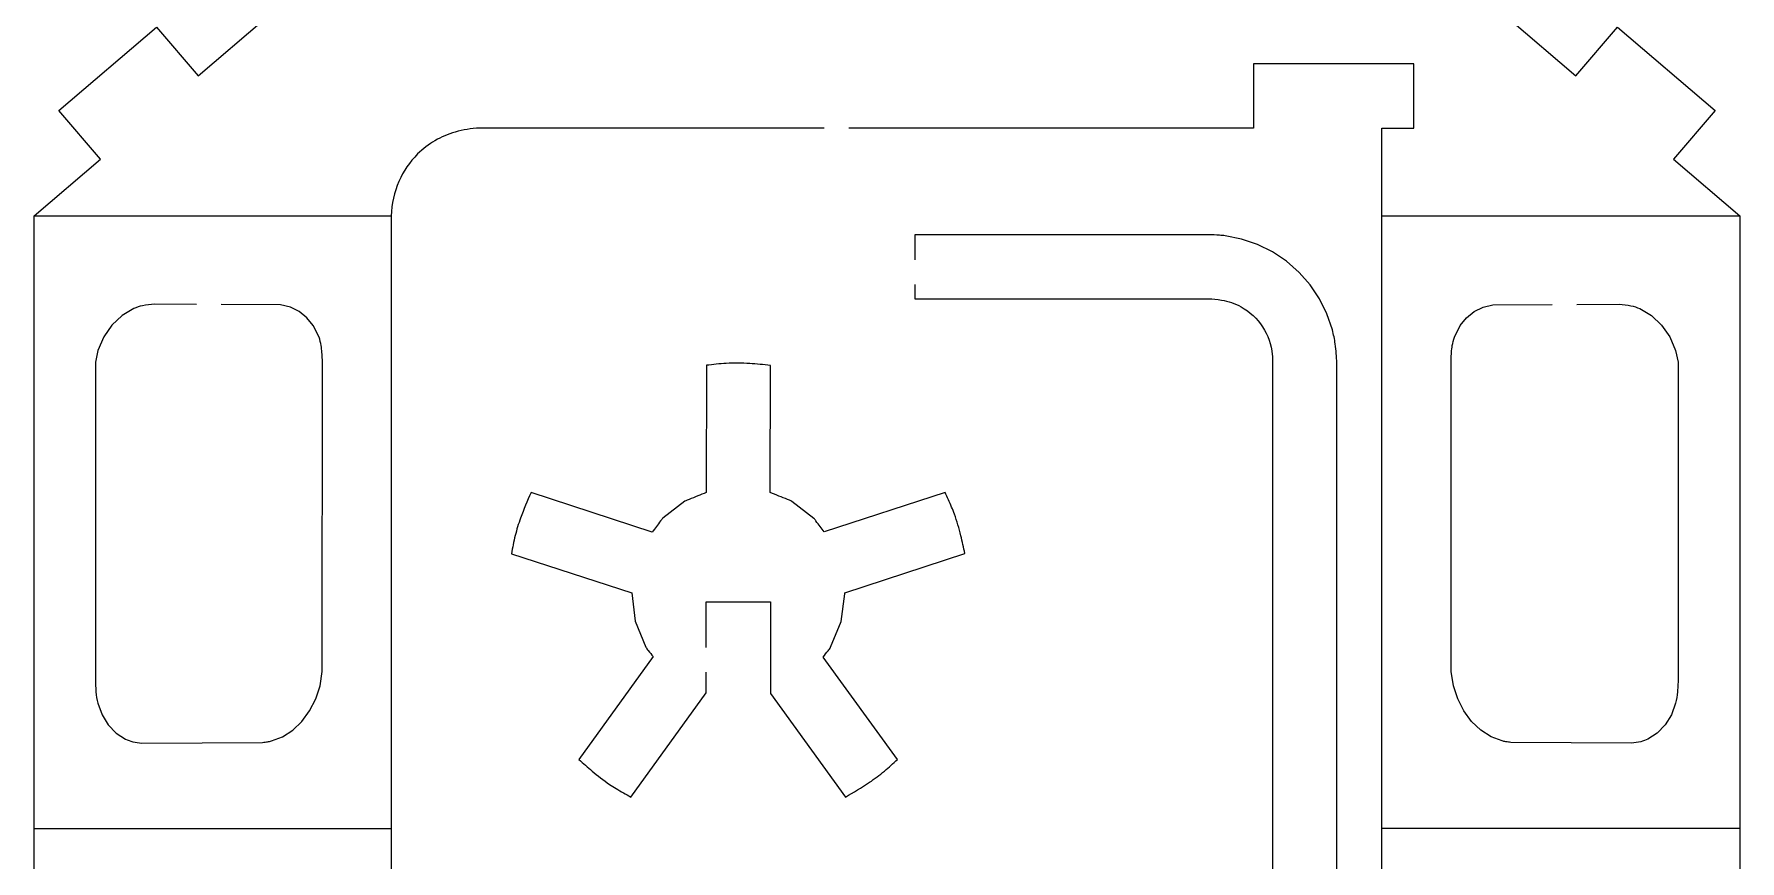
# Model space of a CAD drawing. Header units: centimetres. Extents: x -17.9 to 31.7, y -34.2 to -8.9.
# Drawn here: x -8.44 to -1.51, y -30.43 to -27.07 of the extents above; entities that cross this region are included whole.
import ezdxf

# ---------------------------------------------------------------- set-up
doc = ezdxf.new("R2010")
doc.units = ezdxf.units.CM
doc.header["$MEASUREMENT"] = 0
doc.layers.add('Layer 1', color=7, linetype='Continuous')

msp = doc.modelspace()

# ---------------------------------------------------------------- linework, layer by layer
at = {"layer": 'Layer 1', "color": 250, "lineweight": 9}
for points, knots in [([(-8.34419, -27.37731), (-8.34419, -27.37731), (-8.17469, -27.57577), (-8.17469, -27.57577), (-8.17469, -27.57577), (-8.17469, -27.57577), (-8.44458, -27.80627), (-8.44458, -27.80627), (-8.44458, -27.80627), (-8.44458, -27.80627), (-8.44458, -30.29724), (-8.44458, -30.29724), (-8.44458, -30.29724), (-8.44458, -30.29724), (-8.44458, -30.49975), (-8.44458, -30.49975), (-8.44458, -30.49975), (-8.44458, -30.49975), (-8.44458, -32.87134), (-8.44458, -32.87134), (-8.44458, -32.87134), (-8.44458, -32.87134), (-8.44458, -33.56255), (-8.44458, -33.56255), (-8.44458, -33.56255), (-8.44458, -33.56255), (-7.24638, -33.90772), (-7.24638, -33.90772), (-7.24638, -33.90772), (-7.24638, -33.90772), (-2.70953, -33.90772), (-2.70953, -33.90772), (-2.70953, -33.90772), (-2.70953, -33.90772), (-1.50707, -33.56978), (-1.50707, -33.56978), (-1.50707, -33.56978), (-1.50707, -33.56978), (-1.50707, -32.87134), (-1.50707, -32.87134), (-1.50707, -32.87134), (-1.50707, -32.87134), (-1.50707, -30.49959), (-1.50707, -30.49959), (-1.50707, -30.49959), (-1.50707, -30.49959), (-1.50707, -30.29709), (-1.50707, -30.29709), (-1.50707, -30.29709), (-1.50707, -30.29709), (-1.50707, -27.80627), (-1.50707, -27.80627), (-1.50707, -27.80627), (-1.50707, -27.80627), (-1.77696, -27.57577), (-1.77696, -27.57577), (-1.77696, -27.57577), (-1.77696, -27.57577), (-1.60746, -27.37731), (-1.60746, -27.37731), (-1.60746, -27.37731), (-1.60746, -27.37731), (-2.00437, -27.03831), (-2.00437, -27.03831), (-2.00437, -27.03831), (-2.00437, -27.03831), (-2.17387, -27.23678), (-2.17387, -27.23678), (-2.17387, -27.23678), (-2.17387, -27.23678), (-2.44376, -27.00628), (-2.44376, -27.00628), (-2.44376, -27.00628), (-2.44376, -27.00628), (-4.45387, -27.00627), (-4.45387, -27.00627), (-4.45387, -27.00627), (-4.45387, -27.00627), (-4.45387, -26.74529), (-4.45387, -26.74529), (-4.45387, -26.74529), (-4.45387, -26.74529), (-5.49781, -26.74529), (-5.49781, -26.74529), (-5.49781, -26.74529), (-5.49781, -26.74529), (-5.49781, -27.00627), (-5.49781, -27.00627), (-5.49781, -27.00627), (-5.49781, -27.00627), (-7.50789, -27.00627), (-7.50789, -27.00627), (-7.50789, -27.00627), (-7.50789, -27.00627), (-7.77778, -27.23678), (-7.77778, -27.23678), (-7.77778, -27.23678), (-7.77778, -27.23678), (-7.94728, -27.03831), (-7.94728, -27.03831), (-7.94728, -27.03831), (-7.94728, -27.03831), (-8.34419, -27.37731), (-8.34419, -27.37731)], [0, 0, 0, 0, 0.037037, 0.037037, 0.037037, 0.037037, 0.0740741, 0.0740741, 0.0740741, 0.0740741, 0.1111111, 0.1111111, 0.1111111, 0.1111111, 0.1481481, 0.1481481, 0.1481481, 0.1481481, 0.1851852, 0.1851852, 0.1851852, 0.1851852, 0.2222222, 0.2222222, 0.2222222, 0.2222222, 0.2592593, 0.2592593, 0.2592593, 0.2592593, 0.2962963, 0.2962963, 0.2962963, 0.2962963, 0.3333333, 0.3333333, 0.3333333, 0.3333333, 0.3703704, 0.3703704, 0.3703704, 0.3703704, 0.4074074, 0.4074074, 0.4074074, 0.4074074, 0.4444444, 0.4444444, 0.4444444, 0.4444444, 0.4814815, 0.4814815, 0.4814815, 0.4814815, 0.5185185, 0.5185185, 0.5185185, 0.5185185, 0.5555556, 0.5555556, 0.5555556, 0.5555556, 0.5925926, 0.5925926, 0.5925926, 0.5925926, 0.6296296, 0.6296296, 0.6296296, 0.6296296, 0.6666667, 0.6666667, 0.6666667, 0.6666667, 0.7037037, 0.7037037, 0.7037037, 0.7037037, 0.7407407, 0.7407407, 0.7407407, 0.7407407, 0.7777778, 0.7777778, 0.7777778, 0.7777778, 0.8148148, 0.8148148, 0.8148148, 0.8148148, 0.8518519, 0.8518519, 0.8518519, 0.8518519, 0.8888889, 0.8888889, 0.8888889, 0.8888889, 0.9259259, 0.9259259, 0.9259259, 0.9259259, 1, 1, 1, 1]), ([(-5.13143, -32.80515), (-5.13143, -32.80515), (-2.83296, -32.80515), (-2.83296, -32.80515), (-2.83296, -32.80515), (-2.83296, -32.80515), (-2.83296, -32.54417), (-2.83296, -32.54417), (-2.83296, -32.54417), (-2.83296, -32.54417), (-2.96346, -32.54417), (-2.96346, -32.54417), (-2.96346, -32.54417), (-2.96346, -32.54417), (-2.96346, -29.99668), (-2.96346, -29.99668), (-2.96346, -29.99668), (-2.96346, -29.99668), (-2.96346, -27.44918), (-2.96346, -27.44918), (-2.96346, -27.44918), (-2.96346, -27.44918), (-2.83296, -27.44918), (-2.83296, -27.44918), (-2.83296, -27.44918), (-2.83296, -27.44918), (-2.83296, -27.1882), (-2.83296, -27.1882), (-2.83296, -27.1882), (-2.83296, -27.1882), (-3.48542, -27.1882), (-3.48542, -27.1882), (-3.48542, -27.1882), (-3.48542, -27.1882), (-3.48542, -27.44918), (-3.48542, -27.44918), (-3.48542, -27.44918), (-3.48542, -27.44918), (-5.13143, -27.44918), (-5.13143, -27.44918)], [0, 0, 0, 0, 0.0909091, 0.0909091, 0.0909091, 0.0909091, 0.1818182, 0.1818182, 0.1818182, 0.1818182, 0.2727273, 0.2727273, 0.2727273, 0.2727273, 0.3636364, 0.3636364, 0.3636364, 0.3636364, 0.4545455, 0.4545455, 0.4545455, 0.4545455, 0.5454545, 0.5454545, 0.5454545, 0.5454545, 0.6363636, 0.6363636, 0.6363636, 0.6363636, 0.7272727, 0.7272727, 0.7272727, 0.7272727, 0.8181818, 0.8181818, 0.8181818, 0.8181818, 1, 1, 1, 1]), ([(-5.23143, -27.44918), (-5.23143, -27.44918), (-6.63315, -27.44918), (-6.63315, -27.44918), (-6.63315, -27.44918), (-6.6668, -27.45043), (-6.70018, -27.45578), (-6.73253, -27.46511), (-6.73253, -27.46511), (-6.78991, -27.48166), (-6.84222, -27.51233), (-6.88469, -27.55433), (-6.88469, -27.55433), (-6.91701, -27.58631), (-6.94286, -27.62421), (-6.96085, -27.66597), (-6.96085, -27.66597), (-6.97979, -27.70995), (-6.99054, -27.75703), (-6.99258, -27.80609), (-6.99258, -27.80609), (-6.99258, -27.80609), (-6.99258, -32.80515), (-6.99258, -32.80515)], [0, 0, 0, 0, 0.1428571, 0.1428571, 0.1428571, 0.1428571, 0.2857143, 0.2857143, 0.2857143, 0.2857143, 0.4285714, 0.4285714, 0.4285714, 0.4285714, 0.5714286, 0.5714286, 0.5714286, 0.5714286, 0.7142857, 0.7142857, 0.7142857, 0.7142857, 1, 1, 1, 1]), ([(-4.86269, -32.3014), (-4.86269, -32.3014), (-4.86269, -32.35429), (-4.86269, -32.35429), (-4.86269, -32.35429), (-4.86269, -32.35429), (-3.66857, -32.35429), (-3.66857, -32.35429), (-3.66857, -32.35429), (-3.64258, -32.35344), (-3.61664, -32.35131), (-3.59085, -32.34791), (-3.59085, -32.34791), (-3.5715, -32.34536), (-3.55233, -32.34155), (-3.53348, -32.3365), (-3.53348, -32.3365), (-3.53348, -32.3365), (-3.46882, -32.31456), (-3.46882, -32.31456), (-3.46882, -32.31456), (-3.46882, -32.31456), (-3.40759, -32.28436), (-3.40759, -32.28436), (-3.40759, -32.28436), (-3.40759, -32.28436), (-3.35081, -32.24643), (-3.35081, -32.24643), (-3.35081, -32.24643), (-3.35081, -32.24643), (-3.29948, -32.2014), (-3.29948, -32.2014), (-3.29948, -32.2014), (-3.29948, -32.2014), (-3.25446, -32.15007), (-3.25446, -32.15007), (-3.25446, -32.15007), (-3.25446, -32.15007), (-3.21654, -32.0933), (-3.21654, -32.0933), (-3.21654, -32.0933), (-3.21654, -32.0933), (-3.18633, -32.03207), (-3.18633, -32.03207), (-3.18633, -32.03207), (-3.18633, -32.03207), (-3.16439, -31.96741), (-3.16439, -31.96741), (-3.16439, -31.96741), (-3.16439, -31.96741), (-3.15107, -31.90045), (-3.15107, -31.90045), (-3.15107, -31.90045), (-3.15008, -31.89292), (-3.14933, -31.88536), (-3.14883, -31.87779), (-3.14883, -31.87779), (-3.14784, -31.86264), (-3.1471, -31.84749), (-3.14661, -31.83232), (-3.14661, -31.83232), (-3.14661, -31.83232), (-3.1466, -28.40463), (-3.1466, -28.40463), (-3.1466, -28.40463), (-3.14745, -28.37863), (-3.14958, -28.3527), (-3.15297, -28.32691), (-3.15297, -28.32691), (-3.15552, -28.30755), (-3.15933, -28.28839), (-3.16439, -28.26953), (-3.16439, -28.26953), (-3.16439, -28.26953), (-3.18633, -28.20488), (-3.18633, -28.20488), (-3.18633, -28.20488), (-3.18633, -28.20488), (-3.21654, -28.14364), (-3.21654, -28.14364), (-3.21654, -28.14364), (-3.21654, -28.14364), (-3.25446, -28.08687), (-3.25446, -28.08687), (-3.25446, -28.08687), (-3.25446, -28.08687), (-3.29948, -28.03554), (-3.29948, -28.03554), (-3.29948, -28.03554), (-3.29948, -28.03554), (-3.35081, -27.99052), (-3.35081, -27.99052), (-3.35081, -27.99052), (-3.35081, -27.99052), (-3.40759, -27.95259), (-3.40759, -27.95259), (-3.40759, -27.95259), (-3.40759, -27.95259), (-3.46882, -27.92239), (-3.46882, -27.92239), (-3.46882, -27.92239), (-3.46882, -27.92239), (-3.53348, -27.90044), (-3.53348, -27.90044), (-3.53348, -27.90044), (-3.53348, -27.90044), (-3.60043, -27.88712), (-3.60043, -27.88712), (-3.60043, -27.88712), (-3.60796, -27.88613), (-3.61553, -27.88489), (-3.6231, -27.88489), (-3.6231, -27.88489), (-3.63824, -27.8839), (-3.65341, -27.88265), (-3.66857, -27.88265), (-3.66857, -27.88265), (-3.66857, -27.88265), (-4.86269, -27.88265), (-4.86269, -27.88265)], [0, 0, 0, 0, 0.0322581, 0.0322581, 0.0322581, 0.0322581, 0.0645161, 0.0645161, 0.0645161, 0.0645161, 0.0967742, 0.0967742, 0.0967742, 0.0967742, 0.1290323, 0.1290323, 0.1290323, 0.1290323, 0.1612903, 0.1612903, 0.1612903, 0.1612903, 0.1935484, 0.1935484, 0.1935484, 0.1935484, 0.2258065, 0.2258065, 0.2258065, 0.2258065, 0.2580645, 0.2580645, 0.2580645, 0.2580645, 0.2903226, 0.2903226, 0.2903226, 0.2903226, 0.3225806, 0.3225806, 0.3225806, 0.3225806, 0.3548387, 0.3548387, 0.3548387, 0.3548387, 0.3870968, 0.3870968, 0.3870968, 0.3870968, 0.4193548, 0.4193548, 0.4193548, 0.4193548, 0.4516129, 0.4516129, 0.4516129, 0.4516129, 0.483871, 0.483871, 0.483871, 0.483871, 0.516129, 0.516129, 0.516129, 0.516129, 0.5483871, 0.5483871, 0.5483871, 0.5483871, 0.5806452, 0.5806452, 0.5806452, 0.5806452, 0.6129032, 0.6129032, 0.6129032, 0.6129032, 0.6451613, 0.6451613, 0.6451613, 0.6451613, 0.6774194, 0.6774194, 0.6774194, 0.6774194, 0.7096774, 0.7096774, 0.7096774, 0.7096774, 0.7419355, 0.7419355, 0.7419355, 0.7419355, 0.7741935, 0.7741935, 0.7741935, 0.7741935, 0.8064516, 0.8064516, 0.8064516, 0.8064516, 0.8387097, 0.8387097, 0.8387097, 0.8387097, 0.8709677, 0.8709677, 0.8709677, 0.8709677, 0.9032258, 0.9032258, 0.9032258, 0.9032258, 0.9354839, 0.9354839, 0.9354839, 0.9354839, 1, 1, 1, 1]), ([(-4.86269, -28.08446), (-4.86269, -28.08446), (-4.86269, -28.14364), (-4.86269, -28.14364), (-4.86269, -28.14364), (-4.86269, -28.14364), (-3.66857, -28.14364), (-3.66857, -28.14364), (-3.66857, -28.14364), (-3.65079, -28.14364), (-3.63305, -28.14543), (-3.61548, -28.14817), (-3.61548, -28.14817), (-3.58757, -28.15252), (-3.56066, -28.16183), (-3.53602, -28.17564), (-3.53602, -28.17564), (-3.46437, -28.21582), (-3.41685, -28.28842), (-3.40867, -28.37015), (-3.40867, -28.37015), (-3.40867, -28.37015), (-3.40824, -28.37654), (-3.40824, -28.37654), (-3.40824, -28.37654), (-3.40795, -28.3859), (-3.40774, -28.39526), (-3.40759, -28.40463), (-3.40759, -28.40463), (-3.40759, -28.40463), (-3.40759, -31.83232), (-3.40759, -31.83232), (-3.40759, -31.83232), (-3.40786, -31.8501), (-3.40938, -31.86784), (-3.41212, -31.88541), (-3.41212, -31.88541), (-3.41647, -31.91333), (-3.42577, -31.94023), (-3.4396, -31.96487), (-3.4396, -31.96487), (-3.47976, -32.03651), (-3.55237, -32.08404), (-3.63409, -32.09222), (-3.63409, -32.09222), (-3.63409, -32.09222), (-3.64048, -32.09265), (-3.64048, -32.09265), (-3.64048, -32.09265), (-3.64983, -32.09265), (-3.65921, -32.0933), (-3.66857, -32.0933), (-3.66857, -32.0933), (-3.66857, -32.0933), (-4.86269, -32.0933), (-4.86269, -32.0933), (-4.86269, -32.0933), (-4.86269, -32.0933), (-4.86269, -32.2014), (-4.86269, -32.2014)], [0, 0, 0, 0, 0.0625, 0.0625, 0.0625, 0.0625, 0.125, 0.125, 0.125, 0.125, 0.1875, 0.1875, 0.1875, 0.1875, 0.25, 0.25, 0.25, 0.25, 0.3125, 0.3125, 0.3125, 0.3125, 0.375, 0.375, 0.375, 0.375, 0.4375, 0.4375, 0.4375, 0.4375, 0.5, 0.5, 0.5, 0.5, 0.5625, 0.5625, 0.5625, 0.5625, 0.625, 0.625, 0.625, 0.625, 0.6875, 0.6875, 0.6875, 0.6875, 0.75, 0.75, 0.75, 0.75, 0.8125, 0.8125, 0.8125, 0.8125, 0.875, 0.875, 0.875, 0.875, 1, 1, 1, 1]), ([(-7.78386, -28.16591), (-7.78386, -28.16591), (-7.95527, -28.16507), (-7.95527, -28.16507), (-7.95527, -28.16507), (-7.97164, -28.1659), (-7.98791, -28.16806), (-8.00392, -28.17152), (-8.00392, -28.17152), (-8.01609, -28.17414), (-8.02793, -28.17806), (-8.03925, -28.1832), (-8.03925, -28.1832), (-8.03925, -28.1832), (-8.08676, -28.2113), (-8.08676, -28.2113), (-8.08676, -28.2113), (-8.08676, -28.2113), (-8.12816, -28.25015), (-8.12816, -28.25015), (-8.12816, -28.25015), (-8.12816, -28.25015), (-8.16158, -28.29797), (-8.16158, -28.29797)], [0, 0, 0, 0, 0.1428571, 0.1428571, 0.1428571, 0.1428571, 0.2857143, 0.2857143, 0.2857143, 0.2857143, 0.4285714, 0.4285714, 0.4285714, 0.4285714, 0.5714286, 0.5714286, 0.5714286, 0.5714286, 0.7142857, 0.7142857, 0.7142857, 0.7142857, 1, 1, 1, 1]), ([(-2.16999, -28.16592), (-2.16999, -28.16592), (-1.99856, -28.16508), (-1.99856, -28.16508), (-1.99856, -28.16508), (-1.9822, -28.16591), (-1.96593, -28.16807), (-1.94992, -28.17152), (-1.94992, -28.17152), (-1.93775, -28.17415), (-1.92591, -28.17807), (-1.91459, -28.18321), (-1.91459, -28.18321), (-1.91459, -28.18321), (-1.86708, -28.21131), (-1.86708, -28.21131), (-1.86708, -28.21131), (-1.86708, -28.21131), (-1.82568, -28.25016), (-1.82568, -28.25016), (-1.82568, -28.25016), (-1.82568, -28.25016), (-1.79226, -28.29798), (-1.79226, -28.29798), (-1.79226, -28.29798), (-1.79226, -28.29798), (-1.76871, -28.35299), (-1.76871, -28.35299), (-1.76871, -28.35299), (-1.76871, -28.35299), (-1.75824, -28.40097), (-1.75824, -28.40097), (-1.75824, -28.40097), (-1.75824, -28.40097), (-1.75824, -29.67856), (-1.75824, -29.67856), (-1.75824, -29.67856), (-1.75824, -29.69954), (-1.75925, -29.7205), (-1.76065, -29.74143), (-1.76065, -29.74143), (-1.76169, -29.75717), (-1.76428, -29.77275), (-1.76836, -29.78798), (-1.76836, -29.78798), (-1.76836, -29.78798), (-1.78585, -29.83531), (-1.78585, -29.83531), (-1.78585, -29.83531), (-1.78585, -29.83531), (-1.81098, -29.87612), (-1.81098, -29.87612), (-1.81098, -29.87612), (-1.81098, -29.87612), (-1.84295, -29.90919), (-1.84295, -29.90919), (-1.84295, -29.90919), (-1.84295, -29.90919), (-1.88095, -29.93332), (-1.88095, -29.93332), (-1.88095, -29.93332), (-1.89039, -29.93795), (-1.90029, -29.94157), (-1.91049, -29.94414), (-1.91049, -29.94414), (-1.92263, -29.94721), (-1.93503, -29.9492), (-1.94752, -29.95012), (-1.94752, -29.95012), (-1.94752, -29.95012), (-2.43854, -29.9469), (-2.43854, -29.9469), (-2.43854, -29.9469), (-2.44536, -29.94632), (-2.45215, -29.9455), (-2.45891, -29.94441), (-2.45891, -29.94441), (-2.46401, -29.94359), (-2.46907, -29.9425), (-2.47407, -29.94117), (-2.47407, -29.94117), (-2.47407, -29.94117), (-2.51919, -29.92406), (-2.51919, -29.92406), (-2.51919, -29.92406), (-2.51919, -29.92406), (-2.56085, -29.8972), (-2.56085, -29.8972), (-2.56085, -29.8972), (-2.56085, -29.8972), (-2.598, -29.86181), (-2.598, -29.86181), (-2.598, -29.86181), (-2.598, -29.86181), (-2.62963, -29.8191), (-2.62963, -29.8191), (-2.62963, -29.8191), (-2.62963, -29.8191), (-2.6547, -29.77024), (-2.6547, -29.77024), (-2.6547, -29.77024), (-2.6547, -29.77024), (-2.67221, -29.71647), (-2.67221, -29.71647), (-2.67221, -29.71647), (-2.67221, -29.71647), (-2.68111, -29.65898), (-2.68111, -29.65898), (-2.68111, -29.65898), (-2.68111, -29.65898), (-2.68173, -28.39004), (-2.68173, -28.39004), (-2.68173, -28.39004), (-2.68115, -28.37095), (-2.67943, -28.35191), (-2.67657, -28.33302), (-2.67657, -28.33302), (-2.67485, -28.32169), (-2.67201, -28.31057), (-2.66807, -28.29981), (-2.66807, -28.29981), (-2.66807, -28.29981), (-2.64455, -28.25209), (-2.64455, -28.25209), (-2.64455, -28.25209), (-2.64455, -28.25209), (-2.61868, -28.22019), (-2.61868, -28.22019), (-2.61868, -28.22019), (-2.61868, -28.22019), (-2.58736, -28.19486), (-2.58736, -28.19486)], [0, 0, 0, 0, 0.0294118, 0.0294118, 0.0294118, 0.0294118, 0.0588235, 0.0588235, 0.0588235, 0.0588235, 0.0882353, 0.0882353, 0.0882353, 0.0882353, 0.1176471, 0.1176471, 0.1176471, 0.1176471, 0.1470588, 0.1470588, 0.1470588, 0.1470588, 0.1764706, 0.1764706, 0.1764706, 0.1764706, 0.2058824, 0.2058824, 0.2058824, 0.2058824, 0.2352941, 0.2352941, 0.2352941, 0.2352941, 0.2647059, 0.2647059, 0.2647059, 0.2647059, 0.2941176, 0.2941176, 0.2941176, 0.2941176, 0.3235294, 0.3235294, 0.3235294, 0.3235294, 0.3529412, 0.3529412, 0.3529412, 0.3529412, 0.3823529, 0.3823529, 0.3823529, 0.3823529, 0.4117647, 0.4117647, 0.4117647, 0.4117647, 0.4411765, 0.4411765, 0.4411765, 0.4411765, 0.4705882, 0.4705882, 0.4705882, 0.4705882, 0.5, 0.5, 0.5, 0.5, 0.5294118, 0.5294118, 0.5294118, 0.5294118, 0.5588235, 0.5588235, 0.5588235, 0.5588235, 0.5882353, 0.5882353, 0.5882353, 0.5882353, 0.6176471, 0.6176471, 0.6176471, 0.6176471, 0.6470588, 0.6470588, 0.6470588, 0.6470588, 0.6764706, 0.6764706, 0.6764706, 0.6764706, 0.7058824, 0.7058824, 0.7058824, 0.7058824, 0.7352941, 0.7352941, 0.7352941, 0.7352941, 0.7647059, 0.7647059, 0.7647059, 0.7647059, 0.7941176, 0.7941176, 0.7941176, 0.7941176, 0.8235294, 0.8235294, 0.8235294, 0.8235294, 0.8529412, 0.8529412, 0.8529412, 0.8529412, 0.8823529, 0.8823529, 0.8823529, 0.8823529, 0.9117647, 0.9117647, 0.9117647, 0.9117647, 0.9411765, 0.9411765, 0.9411765, 0.9411765, 1, 1, 1, 1]), ([(-8.16158, -28.29797), (-8.16158, -28.29797), (-8.18513, -28.35298), (-8.18513, -28.35298), (-8.18513, -28.35298), (-8.18513, -28.35298), (-8.1956, -28.40096), (-8.1956, -28.40096), (-8.1956, -28.40096), (-8.1956, -28.40096), (-8.1956, -29.67856), (-8.1956, -29.67856), (-8.1956, -29.67856), (-8.1956, -29.69953), (-8.19459, -29.72049), (-8.19319, -29.74142), (-8.19319, -29.74142), (-8.19214, -29.75716), (-8.18956, -29.77274), (-8.18548, -29.78797), (-8.18548, -29.78797), (-8.18548, -29.78797), (-8.168, -29.8353), (-8.168, -29.8353), (-8.168, -29.8353), (-8.168, -29.8353), (-8.14286, -29.87611), (-8.14286, -29.87611), (-8.14286, -29.87611), (-8.14286, -29.87611), (-8.11089, -29.90918), (-8.11089, -29.90918), (-8.11089, -29.90918), (-8.11089, -29.90918), (-8.07288, -29.93331), (-8.07288, -29.93331), (-8.07288, -29.93331), (-8.06344, -29.93794), (-8.05355, -29.94156), (-8.04335, -29.94413), (-8.04335, -29.94413), (-8.03121, -29.9472), (-8.01881, -29.9492), (-8.00632, -29.95011), (-8.00632, -29.95011), (-8.00632, -29.95011), (-7.5153, -29.94689), (-7.5153, -29.94689), (-7.5153, -29.94689), (-7.50848, -29.94632), (-7.50169, -29.94549), (-7.49494, -29.9444), (-7.49494, -29.9444), (-7.48983, -29.94358), (-7.48478, -29.9425), (-7.47978, -29.94117), (-7.47978, -29.94117), (-7.47978, -29.94117), (-7.43465, -29.92405), (-7.43465, -29.92405), (-7.43465, -29.92405), (-7.43465, -29.92405), (-7.39299, -29.8972), (-7.39299, -29.8972), (-7.39299, -29.8972), (-7.39299, -29.8972), (-7.35584, -29.8618), (-7.35584, -29.8618), (-7.35584, -29.8618), (-7.35584, -29.8618), (-7.32421, -29.81909), (-7.32421, -29.81909), (-7.32421, -29.81909), (-7.32421, -29.81909), (-7.29913, -29.77024), (-7.29913, -29.77024), (-7.29913, -29.77024), (-7.29913, -29.77024), (-7.28163, -29.71646), (-7.28163, -29.71646), (-7.28163, -29.71646), (-7.28163, -29.71646), (-7.27273, -29.65897), (-7.27273, -29.65897), (-7.27273, -29.65897), (-7.27273, -29.65897), (-7.27212, -28.39003), (-7.27212, -28.39003), (-7.27212, -28.39003), (-7.27269, -28.37095), (-7.27441, -28.3519), (-7.27727, -28.33301), (-7.27727, -28.33301), (-7.27899, -28.32169), (-7.28184, -28.31056), (-7.28577, -28.29981), (-7.28577, -28.29981), (-7.28577, -28.29981), (-7.30929, -28.25209), (-7.30929, -28.25209), (-7.30929, -28.25209), (-7.30929, -28.25209), (-7.33516, -28.22018), (-7.33516, -28.22018), (-7.33516, -28.22018), (-7.33516, -28.22018), (-7.36648, -28.19485), (-7.36648, -28.19485), (-7.36648, -28.19485), (-7.36648, -28.19485), (-7.40247, -28.17701), (-7.40247, -28.17701), (-7.40247, -28.17701), (-7.40247, -28.17701), (-7.44237, -28.16758), (-7.44237, -28.16758), (-7.44237, -28.16758), (-7.44237, -28.16758), (-7.68386, -28.1664), (-7.68386, -28.1664)], [0, 0, 0, 0, 0.0322581, 0.0322581, 0.0322581, 0.0322581, 0.0645161, 0.0645161, 0.0645161, 0.0645161, 0.0967742, 0.0967742, 0.0967742, 0.0967742, 0.1290323, 0.1290323, 0.1290323, 0.1290323, 0.1612903, 0.1612903, 0.1612903, 0.1612903, 0.1935484, 0.1935484, 0.1935484, 0.1935484, 0.2258065, 0.2258065, 0.2258065, 0.2258065, 0.2580645, 0.2580645, 0.2580645, 0.2580645, 0.2903226, 0.2903226, 0.2903226, 0.2903226, 0.3225806, 0.3225806, 0.3225806, 0.3225806, 0.3548387, 0.3548387, 0.3548387, 0.3548387, 0.3870968, 0.3870968, 0.3870968, 0.3870968, 0.4193548, 0.4193548, 0.4193548, 0.4193548, 0.4516129, 0.4516129, 0.4516129, 0.4516129, 0.483871, 0.483871, 0.483871, 0.483871, 0.516129, 0.516129, 0.516129, 0.516129, 0.5483871, 0.5483871, 0.5483871, 0.5483871, 0.5806452, 0.5806452, 0.5806452, 0.5806452, 0.6129032, 0.6129032, 0.6129032, 0.6129032, 0.6451613, 0.6451613, 0.6451613, 0.6451613, 0.6774194, 0.6774194, 0.6774194, 0.6774194, 0.7096774, 0.7096774, 0.7096774, 0.7096774, 0.7419355, 0.7419355, 0.7419355, 0.7419355, 0.7741935, 0.7741935, 0.7741935, 0.7741935, 0.8064516, 0.8064516, 0.8064516, 0.8064516, 0.8387097, 0.8387097, 0.8387097, 0.8387097, 0.8709677, 0.8709677, 0.8709677, 0.8709677, 0.9032258, 0.9032258, 0.9032258, 0.9032258, 0.9354839, 0.9354839, 0.9354839, 0.9354839, 1, 1, 1, 1]), ([(-2.58736, -28.19486), (-2.58736, -28.19486), (-2.55137, -28.17702), (-2.55137, -28.17702), (-2.55137, -28.17702), (-2.55137, -28.17702), (-2.51148, -28.1676), (-2.51148, -28.1676), (-2.51148, -28.1676), (-2.51148, -28.1676), (-2.26999, -28.16641), (-2.26999, -28.16641)], [0, 0, 0, 0, 0.25, 0.25, 0.25, 0.25, 0.5, 0.5, 0.5, 0.5, 1, 1, 1, 1]), ([(-5.71117, -29.56167), (-5.71117, -29.56167), (-5.71117, -29.37477), (-5.71117, -29.37477), (-5.71117, -29.37477), (-5.71117, -29.37477), (-5.45019, -29.37477), (-5.45019, -29.37477), (-5.45019, -29.37477), (-5.45019, -29.37477), (-5.45019, -29.74857), (-5.45019, -29.74857), (-5.45019, -29.74857), (-5.45019, -29.74857), (-5.14459, -30.16917), (-5.14459, -30.16917), (-5.14459, -30.16917), (-5.11139, -30.1504), (-5.0789, -30.13042), (-5.04716, -30.10926), (-5.04716, -30.10926), (-5.02601, -30.09516), (-5.00564, -30.0799), (-4.98617, -30.06356), (-4.98617, -30.06356), (-4.97709, -30.05595), (-4.9682, -30.0481), (-4.95949, -30.04005), (-4.95949, -30.04005), (-4.95079, -30.032), (-4.94202, -30.02403), (-4.9332, -30.01612), (-4.9332, -30.01612), (-4.9332, -30.01612), (-5.2357, -29.59975), (-5.2357, -29.59975), (-5.2357, -29.59975), (-5.22905, -29.59108), (-5.22219, -29.58257), (-5.21515, -29.57422), (-5.21515, -29.57422), (-5.21134, -29.56972), (-5.20795, -29.56487), (-5.205, -29.55978), (-5.205, -29.55978), (-5.205, -29.55978), (-5.16159, -29.45514), (-5.16159, -29.45514), (-5.16159, -29.45514), (-5.16159, -29.45514), (-5.14674, -29.34284), (-5.14674, -29.34284), (-5.14674, -29.34284), (-5.14674, -29.34284), (-5.14697, -29.34047), (-5.14697, -29.34047), (-5.14697, -29.34047), (-5.14697, -29.34047), (-5.14736, -29.33812), (-5.14736, -29.33812), (-5.14736, -29.33812), (-5.14736, -29.33812), (-4.65914, -29.17877), (-4.65914, -29.17877), (-4.65914, -29.17877), (-4.66427, -29.15457), (-4.66968, -29.13045), (-4.67539, -29.1064), (-4.67539, -29.1064), (-4.68242, -29.07676), (-4.6912, -29.04755), (-4.70167, -29.01895), (-4.70167, -29.01895), (-4.70521, -29.00928), (-4.70901, -28.9997), (-4.71305, -28.99022), (-4.71305, -28.99022), (-4.7216, -28.97019), (-4.73039, -28.95025), (-4.73944, -28.93044), (-4.73944, -28.93044), (-4.73944, -28.93044), (-5.23143, -29.09102), (-5.23143, -29.09102), (-5.23143, -29.09102), (-5.2427, -29.07633), (-5.25377, -29.06148), (-5.26464, -29.04649), (-5.26464, -29.04649), (-5.26736, -29.04275), (-5.27038, -29.03921), (-5.27365, -29.03592), (-5.27365, -29.03592), (-5.27365, -29.03592), (-5.36349, -28.96691), (-5.36349, -28.96691), (-5.36349, -28.96691), (-5.36893, -28.96377), (-5.3746, -28.96106), (-5.38046, -28.95881), (-5.38046, -28.95881), (-5.40388, -28.94981), (-5.42716, -28.9405), (-5.45032, -28.93089), (-5.45032, -28.93089), (-5.45032, -28.93089), (-5.45004, -28.41379), (-5.45004, -28.41379), (-5.45004, -28.41379), (-5.47802, -28.41108), (-5.50601, -28.40866), (-5.53404, -28.40653), (-5.53404, -28.40653), (-5.56592, -28.40411), (-5.59794, -28.40385), (-5.62986, -28.40579), (-5.62986, -28.40579), (-5.64333, -28.4066), (-5.65677, -28.40777), (-5.67016, -28.4093), (-5.67016, -28.4093), (-5.68357, -28.41083), (-5.69698, -28.41223), (-5.7104, -28.41352), (-5.7104, -28.41352), (-5.7104, -28.41352), (-5.71092, -28.9309), (-5.71092, -28.9309), (-5.71092, -28.9309), (-5.734, -28.94043), (-5.75719, -28.94967), (-5.78051, -28.95861), (-5.78051, -28.95861), (-5.78635, -28.96085), (-5.79201, -28.96354), (-5.79743, -28.96666), (-5.79743, -28.96666), (-5.79743, -28.96666), (-5.88733, -29.03557), (-5.88733, -29.03557), (-5.88733, -29.03557), (-5.89069, -29.03892), (-5.89377, -29.04253), (-5.89657, -29.04636), (-5.89657, -29.04636), (-5.90769, -29.06167), (-5.91903, -29.07682), (-5.93056, -29.09183), (-5.93056, -29.09183), (-5.93056, -29.09183), (-6.42364, -28.9314), (-6.42364, -28.9314), (-6.42364, -28.9314), (-6.43905, -28.9653), (-6.45322, -28.99974), (-6.46608, -29.03468), (-6.46608, -29.03468), (-6.47471, -29.05812), (-6.48205, -29.08201), (-6.48805, -29.10624), (-6.48805, -29.10624), (-6.49106, -29.11842), (-6.49377, -29.13067), (-6.49615, -29.14298), (-6.49615, -29.14298), (-6.49854, -29.15529), (-6.50103, -29.16756), (-6.50362, -29.17983), (-6.50362, -29.17983), (-6.50362, -29.17983), (-6.01418, -29.33907), (-6.01418, -29.33907), (-6.01418, -29.33907), (-6.01418, -29.33907), (-5.99989, -29.45466), (-5.99989, -29.45466), (-5.99989, -29.45466), (-5.99989, -29.45466), (-5.9566, -29.55934), (-5.9566, -29.55934), (-5.9566, -29.55934), (-5.95373, -29.56432), (-5.95043, -29.56902), (-5.94673, -29.57342), (-5.94673, -29.57342), (-5.93987, -29.58157), (-5.9332, -29.58987), (-5.92673, -29.59832), (-5.92673, -29.59832), (-5.92673, -29.59832), (-6.2294, -30.01611), (-6.2294, -30.01611)], [0, 0, 0, 0, 0.0204082, 0.0204082, 0.0204082, 0.0204082, 0.0408163, 0.0408163, 0.0408163, 0.0408163, 0.0612245, 0.0612245, 0.0612245, 0.0612245, 0.0816327, 0.0816327, 0.0816327, 0.0816327, 0.1020408, 0.1020408, 0.1020408, 0.1020408, 0.122449, 0.122449, 0.122449, 0.122449, 0.1428571, 0.1428571, 0.1428571, 0.1428571, 0.1632653, 0.1632653, 0.1632653, 0.1632653, 0.1836735, 0.1836735, 0.1836735, 0.1836735, 0.2040816, 0.2040816, 0.2040816, 0.2040816, 0.2244898, 0.2244898, 0.2244898, 0.2244898, 0.244898, 0.244898, 0.244898, 0.244898, 0.2653061, 0.2653061, 0.2653061, 0.2653061, 0.2857143, 0.2857143, 0.2857143, 0.2857143, 0.3061224, 0.3061224, 0.3061224, 0.3061224, 0.3265306, 0.3265306, 0.3265306, 0.3265306, 0.3469388, 0.3469388, 0.3469388, 0.3469388, 0.3673469, 0.3673469, 0.3673469, 0.3673469, 0.3877551, 0.3877551, 0.3877551, 0.3877551, 0.4081633, 0.4081633, 0.4081633, 0.4081633, 0.4285714, 0.4285714, 0.4285714, 0.4285714, 0.4489796, 0.4489796, 0.4489796, 0.4489796, 0.4693878, 0.4693878, 0.4693878, 0.4693878, 0.4897959, 0.4897959, 0.4897959, 0.4897959, 0.5102041, 0.5102041, 0.5102041, 0.5102041, 0.5306122, 0.5306122, 0.5306122, 0.5306122, 0.5510204, 0.5510204, 0.5510204, 0.5510204, 0.5714286, 0.5714286, 0.5714286, 0.5714286, 0.5918367, 0.5918367, 0.5918367, 0.5918367, 0.6122449, 0.6122449, 0.6122449, 0.6122449, 0.6326531, 0.6326531, 0.6326531, 0.6326531, 0.6530612, 0.6530612, 0.6530612, 0.6530612, 0.6734694, 0.6734694, 0.6734694, 0.6734694, 0.6938776, 0.6938776, 0.6938776, 0.6938776, 0.7142857, 0.7142857, 0.7142857, 0.7142857, 0.7346939, 0.7346939, 0.7346939, 0.7346939, 0.755102, 0.755102, 0.755102, 0.755102, 0.7755102, 0.7755102, 0.7755102, 0.7755102, 0.7959184, 0.7959184, 0.7959184, 0.7959184, 0.8163265, 0.8163265, 0.8163265, 0.8163265, 0.8367347, 0.8367347, 0.8367347, 0.8367347, 0.8571429, 0.8571429, 0.8571429, 0.8571429, 0.877551, 0.877551, 0.877551, 0.877551, 0.8979592, 0.8979592, 0.8979592, 0.8979592, 0.9183673, 0.9183673, 0.9183673, 0.9183673, 0.9387755, 0.9387755, 0.9387755, 0.9387755, 0.9591837, 0.9591837, 0.9591837, 0.9591837, 1, 1, 1, 1]), ([(-6.2294, -30.01611), (-6.21153, -30.03211), (-6.19347, -30.04791), (-6.17523, -30.06349), (-6.17523, -30.06349), (-6.15261, -30.08282), (-6.12891, -30.10086), (-6.10424, -30.11752), (-6.10424, -30.11752), (-6.09554, -30.12341), (-6.08669, -30.12903), (-6.07768, -30.13443), (-6.07768, -30.13443), (-6.05794, -30.14625), (-6.03804, -30.15782), (-6.01801, -30.16915), (-6.01801, -30.16915), (-6.01801, -30.16915), (-5.71117, -29.74562), (-5.71117, -29.74562), (-5.71117, -29.74562), (-5.71117, -29.74562), (-5.71117, -29.66167), (-5.71117, -29.66167)], [0, 0, 0, 0, 0.1428571, 0.1428571, 0.1428571, 0.1428571, 0.2857143, 0.2857143, 0.2857143, 0.2857143, 0.4285714, 0.4285714, 0.4285714, 0.4285714, 0.5714286, 0.5714286, 0.5714286, 0.5714286, 0.7142857, 0.7142857, 0.7142857, 0.7142857, 1, 1, 1, 1])]:
    msp.add_open_spline(points, degree=3, knots=knots, dxfattribs=at)
at = {"layer": 'Layer 1', "color": 175, "lineweight": 9}
for points in [[(-8.44458, -27.80627), (-8.44458, -27.80627), (-6.99258, -27.80627), (-6.99258, -27.80627)], [(-2.96346, -27.80627), (-2.96346, -27.80627), (-1.50707, -27.80627), (-1.50707, -27.80627)], [(-8.44458, -30.29724), (-8.44458, -30.29724), (-6.99258, -30.29724), (-6.99258, -30.29724)], [(-1.50707, -30.29709), (-1.50707, -30.29709), (-2.96346, -30.29709), (-2.96346, -30.29709)]]:
    msp.add_open_spline(points, degree=3, dxfattribs=at)
at = {"layer": 'Layer 1', "color": 250, "lineweight": 9}
msp.add_open_spline([(-4.86269, -27.88265), (-4.86269, -27.88265), (-4.86269, -27.98446), (-4.86269, -27.98446)], degree=3, dxfattribs=at)

doc.saveas('drawing.dxf')
